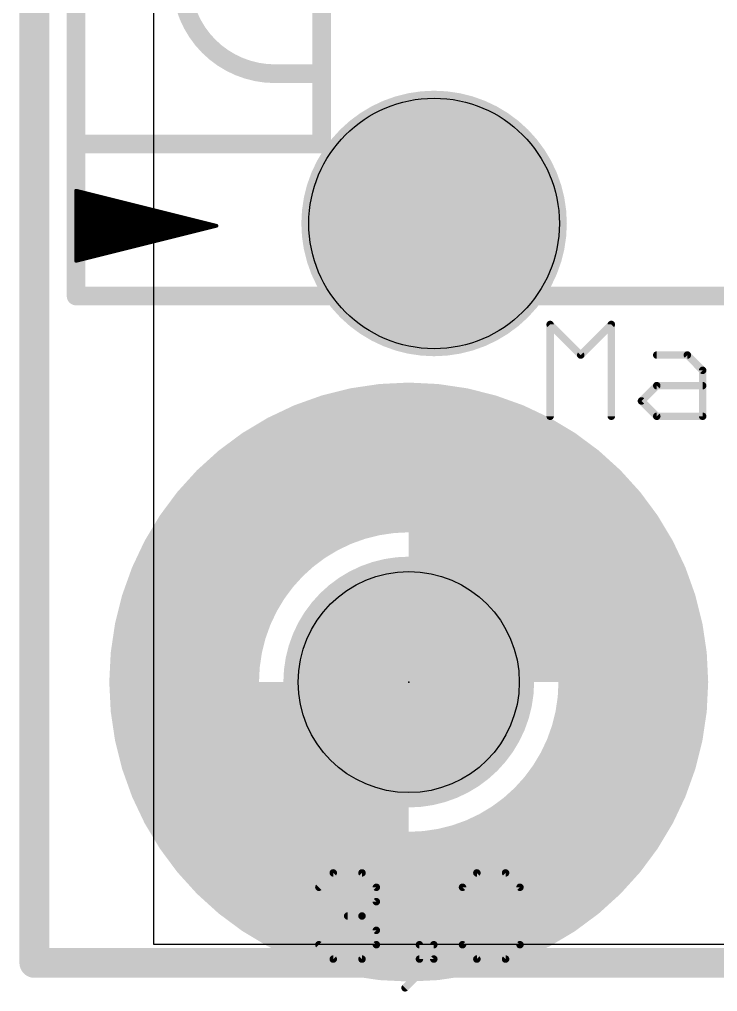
# Model space of a CAD drawing. Extents: x 16.3 to 54.1, y 16.1 to 48.5.
# Drawn here: x 16.31 to 25.78, y 16.12 to 29.31 of the extents above; entities that cross this region are included whole.
import ezdxf

# ---------------------------------------------------------------- set-up
doc = ezdxf.new("R2010")
doc.units = 0
for name, color, linetype in [('1', 14, 'CONTINUOUS'), ('16', 174, 'CONTINUOUS'), ('20', 178, 'CONTINUOUS'), ('21', 251, 'CONTINUOUS'), ('23', 178, 'CONTINUOUS'), ('29', 251, 'CONTINUOUS'), ('30', 251, 'CONTINUOUS'), ('39', 14, 'CONTINUOUS'), ('40', 174, 'CONTINUOUS'), ('41', 14, 'CONTINUOUS'), ('42', 174, 'CONTINUOUS'), ('43', 94, 'CONTINUOUS'), ('48', 251, 'CONTINUOUS'), ('51', 251, 'CONTINUOUS')]:
    doc.layers.add(name, color=color, linetype=linetype)

msp = doc.modelspace()

# ---------------------------------------------------------------- linework, layer by layer
at = {"layer": '1', "const_width": 0.4064}
for points in [[(16.51, 16.51), (16.51, 48.26)], [(53.34, 16.51), (16.51, 16.51)]]:
    msp.add_lwpolyline(points, dxfattribs=at)
at = {"layer": '1', "const_width": 0.2032}
for points in [[(16.51, 16.6116, 1), (16.51, 16.4084)], [(16.4084, 16.51, 1), (16.6116, 16.51)]]:
    msp.add_lwpolyline(points, format="xyb", dxfattribs=at)
at = {"layer": '16', "const_width": 0.4064}
for points in [[(16.51, 16.51), (16.51, 48.26)], [(53.34, 16.51), (16.51, 16.51)]]:
    msp.add_lwpolyline(points, dxfattribs=at)
at = {"layer": '16', "const_width": 0.2032}
for points in [[(16.51, 16.6116, 1), (16.51, 16.4084)], [(16.4084, 16.51, 1), (16.6116, 16.51)]]:
    msp.add_lwpolyline(points, format="xyb", dxfattribs=at)
at = {"layer": '20'}
for p, q in [((18.124, 46.726), (18.124, 16.764)), ((18.124, 16.764), (53.518, 16.764))]:
    msp.add_line(p, q, dxfattribs=at)
for centre, radius in [((21.934, 26.543), 1.7), ((21.59, 20.32), 1.5)]:
    msp.add_circle(centre, radius, dxfattribs=at)
at = {"layer": '21'}
for points, const_width in [([(17.0762, 35.8775), (17.0762, 25.5587)], 0.254), ([(20.41, 28.575), (20.41, 30.48)], 0.254), ([(20.41, 28.575), (19.775, 28.575)], 0.254), ([(20.41, 27.6225), (20.41, 28.575)], 0.254), ([(17.0763, 27.6225), (20.41, 27.6225)], 0.254), ([(18.9812, 26.5113), (17.0763, 26.9875)], 0.0508), ([(17.0763, 26.9875), (17.0763, 26.035)], 0.0508), ([(17.108, 26.0429), (17.108, 26.9796)], 0.0508), ([(17.1588, 26.0556), (17.1588, 26.9669)], 0.0508), ([(17.2096, 26.0683), (17.2096, 26.9542)], 0.0508), ([(17.2604, 26.081), (17.2604, 26.9415)], 0.0508), ([(17.3112, 26.0937), (17.3112, 26.9288)], 0.0508), ([(17.362, 26.1064), (17.362, 26.9161)], 0.0508), ([(17.4128, 26.1191), (17.4128, 26.9034)], 0.0508), ([(17.4636, 26.1318), (17.4636, 26.8907)], 0.0508), ([(17.5144, 26.1445), (17.5144, 26.878)], 0.0508), ([(17.5652, 26.1572), (17.5652, 26.8653)], 0.0508), ([(17.616, 26.1699), (17.616, 26.8526)], 0.0508), ([(17.6668, 26.1826), (17.6668, 26.8399)], 0.0508), ([(17.7176, 26.1954), (17.7176, 26.8272)], 0.0508), ([(17.7684, 26.2081), (17.7684, 26.8145)], 0.0508), ([(17.8192, 26.2208), (17.8192, 26.8018)], 0.0508), ([(17.87, 26.2335), (17.87, 26.7891)], 0.0508), ([(17.9208, 26.2462), (17.9208, 26.7764)], 0.0508), ([(17.9716, 26.2589), (17.9716, 26.7637)], 0.0508), ([(18.0224, 26.2716), (18.0224, 26.751)], 0.0508), ([(18.0732, 26.2843), (18.0732, 26.7383)], 0.0508), ([(18.124, 26.297), (18.124, 26.7256)], 0.0508), ([(18.1748, 26.3097), (18.1748, 26.7129)], 0.0508), ([(18.2256, 26.3224), (18.2256, 26.7002)], 0.0508), ([(18.2764, 26.3351), (18.2764, 26.6875)], 0.0508), ([(18.3272, 26.3478), (18.3272, 26.6748)], 0.0508), ([(18.378, 26.3605), (18.378, 26.6621)], 0.0508), ([(18.4288, 26.3732), (18.4288, 26.6494)], 0.0508), ([(18.4796, 26.3859), (18.4796, 26.6367)], 0.0508), ([(18.5304, 26.3986), (18.5304, 26.624)], 0.0508), ([(17.0763, 26.035), (18.9812, 26.5113)], 0.0508), ([(18.5812, 26.4113), (18.5812, 26.6113)], 0.0508), ([(18.632, 26.424), (18.632, 26.5986)], 0.0508), ([(18.6828, 26.4367), (18.6828, 26.5859)], 0.0508), ([(18.7336, 26.4494), (18.7336, 26.5732)], 0.0508), ([(18.7844, 26.4621), (18.7844, 26.5605)], 0.0508), ([(18.8352, 26.4748), (18.8352, 26.5478)], 0.0508), ([(18.886, 26.4875), (18.886, 26.5351)], 0.0508), ([(18.9368, 26.5002), (18.9368, 26.5224)], 0.0508), ([(17.0762, 25.5587), (28.665, 25.5587)], 0.254), ([(23.5088, 23.9268), (23.5088, 25.1725)], 0.1016), ([(23.5088, 25.1725), (23.924, 24.7572)], 0.1016), ([(23.924, 24.7572), (24.3392, 25.1725)], 0.1016), ([(24.3392, 25.1725), (24.3392, 23.9268)], 0.1016), ([(24.956, 24.7572), (25.3712, 24.7572)], 0.1016), ([(25.3712, 24.7572), (25.5788, 24.5496)], 0.1016), ([(25.5788, 24.5496), (25.5788, 23.9268)], 0.1016), ([(24.7484, 24.1344), (24.956, 24.342)], 0.1016), ([(24.956, 24.342), (25.5788, 24.342)], 0.1016), ([(24.956, 23.9268), (24.7484, 24.1344)], 0.1016), ([(25.5788, 23.9268), (24.956, 23.9268)], 0.1016)]:
    msp.add_lwpolyline(points, dxfattribs=dict(at, const_width=const_width))
for points, const_width in [([(18.505, 29.845, 0.4142), (19.775, 28.575)], 0.254), ([(19.775, 28.6385, 1), (19.775, 28.5115)], 0.127), ([(19.775, 28.5115, 1), (19.775, 28.6385)], 0.127), ([(20.4735, 28.575, 1), (20.3465, 28.575)], 0.127), ([(20.3465, 28.575, 1), (20.4735, 28.575)], 0.127), ([(20.41, 28.5115, 1), (20.41, 28.6385)], 0.127), ([(17.0763, 27.686, 1), (17.0763, 27.559)], 0.127), ([(20.41, 27.559, 1), (20.41, 27.686)], 0.127), ([(20.3465, 27.6225, 1), (20.4735, 27.6225)], 0.127), ([(17.0794, 26.9998, 1), (17.0732, 26.9752)], 0.0254), ([(17.089, 26.9875, 1), (17.0636, 26.9875)], 0.0254), ([(17.1207, 26.9796, 1), (17.0953, 26.9796)], 0.0254), ([(17.1715, 26.9669, 1), (17.1461, 26.9669)], 0.0254), ([(17.2223, 26.9542, 1), (17.1969, 26.9542)], 0.0254), ([(17.2731, 26.9415, 1), (17.2477, 26.9415)], 0.0254), ([(17.3239, 26.9288, 1), (17.2985, 26.9288)], 0.0254), ([(17.3747, 26.9161, 1), (17.3493, 26.9161)], 0.0254), ([(17.4255, 26.9034, 1), (17.4001, 26.9034)], 0.0254), ([(17.4763, 26.8907, 1), (17.4509, 26.8907)], 0.0254), ([(17.5271, 26.878, 1), (17.5017, 26.878)], 0.0254), ([(17.5779, 26.8653, 1), (17.5525, 26.8653)], 0.0254), ([(17.6287, 26.8526, 1), (17.6033, 26.8526)], 0.0254), ([(17.6795, 26.8399, 1), (17.6541, 26.8399)], 0.0254), ([(17.7303, 26.8272, 1), (17.7049, 26.8272)], 0.0254), ([(17.7811, 26.8145, 1), (17.7557, 26.8145)], 0.0254), ([(17.8319, 26.8018, 1), (17.8065, 26.8018)], 0.0254), ([(17.8827, 26.7891, 1), (17.8573, 26.7891)], 0.0254), ([(17.9335, 26.7764, 1), (17.9081, 26.7764)], 0.0254), ([(17.9843, 26.7637, 1), (17.9589, 26.7637)], 0.0254), ([(18.0351, 26.751, 1), (18.0097, 26.751)], 0.0254), ([(18.0859, 26.7383, 1), (18.0605, 26.7383)], 0.0254), ([(18.1367, 26.7256, 1), (18.1113, 26.7256)], 0.0254), ([(18.1875, 26.7129, 1), (18.1621, 26.7129)], 0.0254), ([(18.2383, 26.7002, 1), (18.2129, 26.7002)], 0.0254), ([(18.2891, 26.6875, 1), (18.2637, 26.6875)], 0.0254), ([(18.3399, 26.6748, 1), (18.3145, 26.6748)], 0.0254), ([(18.3907, 26.6621, 1), (18.3653, 26.6621)], 0.0254), ([(18.4415, 26.6494, 1), (18.4161, 26.6494)], 0.0254), ([(18.4923, 26.6367, 1), (18.4669, 26.6367)], 0.0254), ([(18.5431, 26.624, 1), (18.5177, 26.624)], 0.0254), ([(18.5939, 26.6113, 1), (18.5685, 26.6113)], 0.0254), ([(18.6447, 26.5986, 1), (18.6193, 26.5986)], 0.0254), ([(18.6955, 26.5859, 1), (18.6701, 26.5859)], 0.0254), ([(18.7463, 26.5732, 1), (18.7209, 26.5732)], 0.0254), ([(18.7971, 26.5605, 1), (18.7717, 26.5605)], 0.0254), ([(18.8479, 26.5478, 1), (18.8225, 26.5478)], 0.0254), ([(18.8987, 26.5351, 1), (18.8733, 26.5351)], 0.0254), ([(18.9495, 26.5224, 1), (18.9241, 26.5224)], 0.0254), ([(18.9843, 26.499, 1), (18.9781, 26.5236)], 0.0254), ([(18.9781, 26.499, 1), (18.9843, 26.5236)], 0.0254), ([(18.4161, 26.3732, 1), (18.4415, 26.3732)], 0.0254), ([(18.4669, 26.3859, 1), (18.4923, 26.3859)], 0.0254), ([(18.5177, 26.3986, 1), (18.5431, 26.3986)], 0.0254), ([(18.5685, 26.4113, 1), (18.5939, 26.4113)], 0.0254), ([(18.6193, 26.424, 1), (18.6447, 26.424)], 0.0254), ([(18.6701, 26.4367, 1), (18.6955, 26.4367)], 0.0254), ([(18.7209, 26.4494, 1), (18.7463, 26.4494)], 0.0254), ([(18.7717, 26.4621, 1), (18.7971, 26.4621)], 0.0254), ([(18.8225, 26.4748, 1), (18.8479, 26.4748)], 0.0254), ([(18.8733, 26.4875, 1), (18.8987, 26.4875)], 0.0254), ([(18.9241, 26.5002, 1), (18.9495, 26.5002)], 0.0254), ([(17.9081, 26.2462, 1), (17.9335, 26.2462)], 0.0254), ([(17.9589, 26.2589, 1), (17.9843, 26.2589)], 0.0254), ([(18.0097, 26.2716, 1), (18.0351, 26.2716)], 0.0254), ([(18.0605, 26.2843, 1), (18.0859, 26.2843)], 0.0254), ([(18.1113, 26.297, 1), (18.1367, 26.297)], 0.0254), ([(18.1621, 26.3097, 1), (18.1875, 26.3097)], 0.0254), ([(18.2129, 26.3224, 1), (18.2383, 26.3224)], 0.0254), ([(18.2637, 26.3351, 1), (18.2891, 26.3351)], 0.0254), ([(18.3145, 26.3478, 1), (18.3399, 26.3478)], 0.0254), ([(18.3653, 26.3605, 1), (18.3907, 26.3605)], 0.0254), ([(17.3493, 26.1064, 1), (17.3747, 26.1064)], 0.0254), ([(17.4001, 26.1191, 1), (17.4255, 26.1191)], 0.0254), ([(17.4509, 26.1318, 1), (17.4763, 26.1318)], 0.0254), ([(17.5017, 26.1445, 1), (17.5271, 26.1445)], 0.0254), ([(17.5525, 26.1572, 1), (17.5779, 26.1572)], 0.0254), ([(17.6033, 26.1699, 1), (17.6287, 26.1699)], 0.0254), ([(17.6541, 26.1826, 1), (17.6795, 26.1826)], 0.0254), ([(17.7049, 26.1954, 1), (17.7303, 26.1954)], 0.0254), ([(17.7557, 26.2081, 1), (17.7811, 26.2081)], 0.0254), ([(17.8065, 26.2208, 1), (17.8319, 26.2208)], 0.0254), ([(17.8573, 26.2335, 1), (17.8827, 26.2335)], 0.0254), ([(17.0732, 26.0473, 1), (17.0794, 26.0227)], 0.0254), ([(17.0636, 26.035, 1), (17.089, 26.035)], 0.0254), ([(17.0953, 26.0429, 1), (17.1207, 26.0429)], 0.0254), ([(17.1461, 26.0556, 1), (17.1715, 26.0556)], 0.0254), ([(17.1969, 26.0683, 1), (17.2223, 26.0683)], 0.0254), ([(17.2477, 26.081, 1), (17.2731, 26.081)], 0.0254), ([(17.2985, 26.0937, 1), (17.3239, 26.0937)], 0.0254), ([(17.0762, 25.6222, 1), (17.0762, 25.4952)], 0.127), ([(17.0127, 25.5587, 1), (17.1397, 25.5587)], 0.127), ([(23.5342, 25.1725, 1), (23.4834, 25.1725)], 0.0508), ([(23.5268, 25.1904, 1), (23.4908, 25.1545)], 0.0508), ([(24.3646, 25.1725, 1), (24.3138, 25.1725)], 0.0508), ([(24.3572, 25.1545, 1), (24.3213, 25.1904)], 0.0508), ([(23.9061, 24.7752, 1), (23.942, 24.7393)], 0.0508), ([(23.9061, 24.7393, 1), (23.942, 24.7752)], 0.0508), ([(24.956, 24.7826, 1), (24.956, 24.7318)], 0.0508), ([(25.3892, 24.7752, 1), (25.3532, 24.7393)], 0.0508), ([(25.3712, 24.7318, 1), (25.3712, 24.7826)], 0.0508), ([(25.6042, 24.5496, 1), (25.5534, 24.5496)], 0.0508), ([(25.5608, 24.5317, 1), (25.5968, 24.5676)], 0.0508), ([(24.956, 24.3674, 1), (24.956, 24.3166)], 0.0508), ([(24.9739, 24.3241, 1), (24.938, 24.36)], 0.0508), ([(25.5788, 24.3166, 1), (25.5788, 24.3674)], 0.0508), ([(24.7663, 24.1524, 1), (24.7304, 24.1164)], 0.0508), ([(24.7304, 24.1524, 1), (24.7663, 24.1164)], 0.0508), ([(23.4834, 23.9268, 1), (23.5342, 23.9268)], 0.0508), ([(24.3138, 23.9268, 1), (24.3646, 23.9268)], 0.0508), ([(24.956, 23.9522, 1), (24.956, 23.9014)], 0.0508), ([(24.938, 23.9088, 1), (24.9739, 23.9448)], 0.0508), ([(25.5534, 23.9268, 1), (25.6042, 23.9268)], 0.0508), ([(25.5788, 23.9014, 1), (25.5788, 23.9522)], 0.0508), ([(21.59, 16.891, 1), (21.59, 23.749, 1), (21.59, 16.891)], 0.1524), ([(21.59, 18.72, 1), (21.59, 21.92, 1), (21.59, 18.72)], 0.2032)]:
    msp.add_lwpolyline(points, format="xyb", dxfattribs=dict(at, const_width=const_width))
at = {"layer": '23'}
msp.add_point((21.59, 20.32), dxfattribs=at)
at = {"layer": '29'}
for points, const_width in [([(21.934, 25.6422, 1), (21.934, 27.4438, 1), (21.934, 25.6422)], 1.8016), ([(21.59, 19.5192, 1), (21.59, 21.1208, 1), (21.59, 19.5192)], 1.6016)]:
    msp.add_lwpolyline(points, format="xyb", dxfattribs=dict(at, const_width=const_width))
at = {"layer": '30'}
for points, const_width in [([(21.934, 25.6422, 1), (21.934, 27.4438, 1), (21.934, 25.6422)], 1.8016), ([(21.59, 19.5192, 1), (21.59, 21.1208, 1), (21.59, 19.5192)], 1.6016)]:
    msp.add_lwpolyline(points, format="xyb", dxfattribs=dict(at, const_width=const_width))
at = {"layer": '39', "const_width": 2.032}
msp.add_lwpolyline([(21.59, 17.272, 1), (21.59, 23.368, 1), (21.59, 17.272)], format="xyb", dxfattribs=at)
at = {"layer": '40', "const_width": 2.032}
msp.add_lwpolyline([(21.59, 17.272, 1), (21.59, 23.368, 1), (21.59, 17.272)], format="xyb", dxfattribs=at)
at = {"layer": '41', "const_width": 2.032}
msp.add_lwpolyline([(21.59, 17.272, 1), (21.59, 23.368, 1), (21.59, 17.272)], format="xyb", dxfattribs=at)
at = {"layer": '42', "const_width": 2.032}
msp.add_lwpolyline([(21.59, 17.272, 1), (21.59, 23.368, 1), (21.59, 17.272)], format="xyb", dxfattribs=at)
at = {"layer": '43', "const_width": 2.032}
msp.add_lwpolyline([(21.59, 17.272, 1), (21.59, 23.368, 1), (21.59, 17.272)], format="xyb", dxfattribs=at)
at = {"layer": '48', "const_width": 0.1016}
for points in [[(20.3708, 17.5353), (20.5657, 17.7302)], [(20.5657, 17.7302), (20.9555, 17.7302)], [(20.9555, 17.7302), (21.1504, 17.5353)], [(22.3198, 17.5353), (22.5147, 17.7302)], [(22.5147, 17.7302), (22.9045, 17.7302)], [(22.9045, 17.7302), (23.0994, 17.5353)], [(21.1504, 17.5353), (21.1504, 17.3404)], [(22.3198, 16.7557), (22.3198, 17.5353)], [(22.3198, 16.7557), (23.0994, 17.5353)], [(23.0994, 17.5353), (23.0994, 16.7557)], [(21.1504, 17.3404), (20.9555, 17.1455)], [(20.9555, 17.1455), (20.7606, 17.1455)], [(20.9555, 17.1455), (21.1504, 16.9506)], [(21.1504, 16.9506), (21.1504, 16.7557)], [(20.5657, 16.5608), (20.3708, 16.7557)], [(21.1504, 16.7557), (20.9555, 16.5608)], [(21.93, 16.7557), (21.7351, 16.7557)], [(21.7351, 16.7557), (21.7351, 16.5608)], [(21.93, 16.5608), (21.93, 16.7557)], [(22.5147, 16.5608), (22.3198, 16.7557)], [(23.0994, 16.7557), (22.9045, 16.5608)], [(20.9555, 16.5608), (20.5657, 16.5608)], [(21.5402, 16.171), (21.93, 16.5608)], [(21.7351, 16.5608), (21.93, 16.5608)], [(22.9045, 16.5608), (22.5147, 16.5608)]]:
    msp.add_lwpolyline(points, dxfattribs=at)
at = {"layer": '48', "const_width": 0.0508}
for points in [[(20.5657, 17.7556, 1), (20.5657, 17.7048)], [(20.5837, 17.7122, 1), (20.5477, 17.7482)], [(20.9735, 17.7482, 1), (20.9375, 17.7122)], [(20.9555, 17.7048, 1), (20.9555, 17.7556)], [(22.5147, 17.7556, 1), (22.5147, 17.7048)], [(22.5327, 17.7122, 1), (22.4967, 17.7482)], [(22.9225, 17.7482, 1), (22.8865, 17.7122)], [(22.9045, 17.7048, 1), (22.9045, 17.7556)], [(20.3528, 17.5533, 1), (20.3888, 17.5173)], [(21.1758, 17.5353, 1), (21.125, 17.5353)], [(21.1324, 17.5173, 1), (21.1684, 17.5533)], [(22.3018, 17.5533, 1), (22.3378, 17.5173)], [(22.3452, 17.5353, 1), (22.2944, 17.5353)], [(23.1248, 17.5353, 1), (23.074, 17.5353)], [(23.1174, 17.5173, 1), (23.0814, 17.5533)], [(23.0814, 17.5173, 1), (23.1174, 17.5533)], [(21.125, 17.3404, 1), (21.1758, 17.3404)], [(21.1684, 17.3224, 1), (21.1324, 17.3584)], [(20.7606, 17.1709, 1), (20.7606, 17.1201)], [(20.9735, 17.1635, 1), (20.9375, 17.1275)], [(20.9375, 17.1635, 1), (20.9735, 17.1275)], [(20.9555, 17.1201, 1), (20.9555, 17.1709)], [(21.1758, 16.9506, 1), (21.125, 16.9506)], [(21.1324, 16.9326, 1), (21.1684, 16.9686)], [(20.3888, 16.7737, 1), (20.3528, 16.7377)], [(21.125, 16.7557, 1), (21.1758, 16.7557)], [(21.1684, 16.7377, 1), (21.1324, 16.7737)], [(21.7351, 16.7811, 1), (21.7351, 16.7303)], [(21.7605, 16.7557, 1), (21.7097, 16.7557)], [(21.9554, 16.7557, 1), (21.9046, 16.7557)], [(21.93, 16.7303, 1), (21.93, 16.7811)], [(22.3378, 16.7737, 1), (22.3018, 16.7377)], [(22.3018, 16.7737, 1), (22.3378, 16.7377)], [(22.2944, 16.7557, 1), (22.3452, 16.7557)], [(23.074, 16.7557, 1), (23.1248, 16.7557)], [(23.1174, 16.7377, 1), (23.0814, 16.7737)], [(20.5657, 16.5862, 1), (20.5657, 16.5354)], [(20.5477, 16.5428, 1), (20.5837, 16.5788)], [(20.9375, 16.5788, 1), (20.9735, 16.5428)], [(20.9555, 16.5354, 1), (20.9555, 16.5862)], [(21.7351, 16.5862, 1), (21.7351, 16.5354)], [(21.7097, 16.5608, 1), (21.7605, 16.5608)], [(21.9046, 16.5608, 1), (21.9554, 16.5608)], [(21.948, 16.5428, 1), (21.912, 16.5788)], [(21.93, 16.5354, 1), (21.93, 16.5862)], [(22.5147, 16.5862, 1), (22.5147, 16.5354)], [(22.4967, 16.5428, 1), (22.5327, 16.5788)], [(22.8865, 16.5788, 1), (22.9225, 16.5428)], [(22.9045, 16.5354, 1), (22.9045, 16.5862)], [(21.5222, 16.189, 1), (21.5582, 16.153)]]:
    msp.add_lwpolyline(points, format="xyb", dxfattribs=at)
at = {"layer": '51'}
for points, const_width in [([(23.749, 20.32, 0.4142), (21.59, 22.479)], 2.4892), ([(19.431, 20.32, 0.4142), (21.59, 18.161)], 2.4892), ([(21.59, 19.558, 1), (21.59, 21.082, 1), (21.59, 19.558)], 0.4572)]:
    msp.add_lwpolyline(points, format="xyb", dxfattribs=dict(at, const_width=const_width))

doc.saveas('drawing.dxf')
